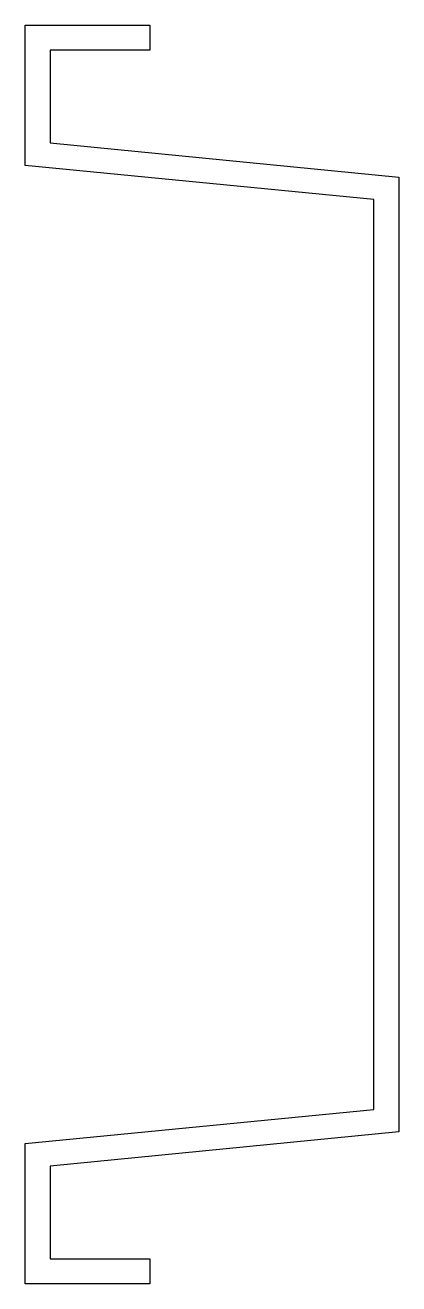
# Model space of a CAD drawing. Extents: x 244 to 304, y 35 to 237.
import ezdxf

# ---------------------------------------------------------------- set-up
doc = ezdxf.new("R2010")
doc.units = 0
doc.header["$LTSCALE"] = 15
doc.layers.get('0').update_dxf_attribs({"linetype": 'CONTINUOUS'})

msp = doc.modelspace()

# ---------------------------------------------------------------- linework, layer by layer
at = {"extrusion": (1e-16, 0, -1)}
for p, q in [((244.47, 237.33), (264.47, 237.33)), ((244.47, 214.83), (244.47, 237.33)), ((264.47, 237.33), (264.47, 233.33)), ((264.47, 233.33), (248.47, 233.33)), ((248.47, 233.33), (248.47, 218.46)), ((248.47, 218.46), (304.47, 212.96)), ((300.47, 209.33), (244.47, 214.83)), ((304.47, 212.96), (304.47, 59.71)), ((300.47, 63.33), (300.47, 209.33)), ((244.47, 57.83), (300.47, 63.33)), ((304.47, 59.71), (248.47, 54.21)), ((244.47, 35.33), (244.47, 57.83)), ((248.47, 54.21), (248.47, 39.33)), ((248.47, 39.33), (264.47, 39.33)), ((264.47, 39.33), (264.47, 35.33)), ((264.47, 35.33), (244.47, 35.33))]:
    msp.add_line(p, q, dxfattribs=at)

doc.saveas('drawing.dxf')
